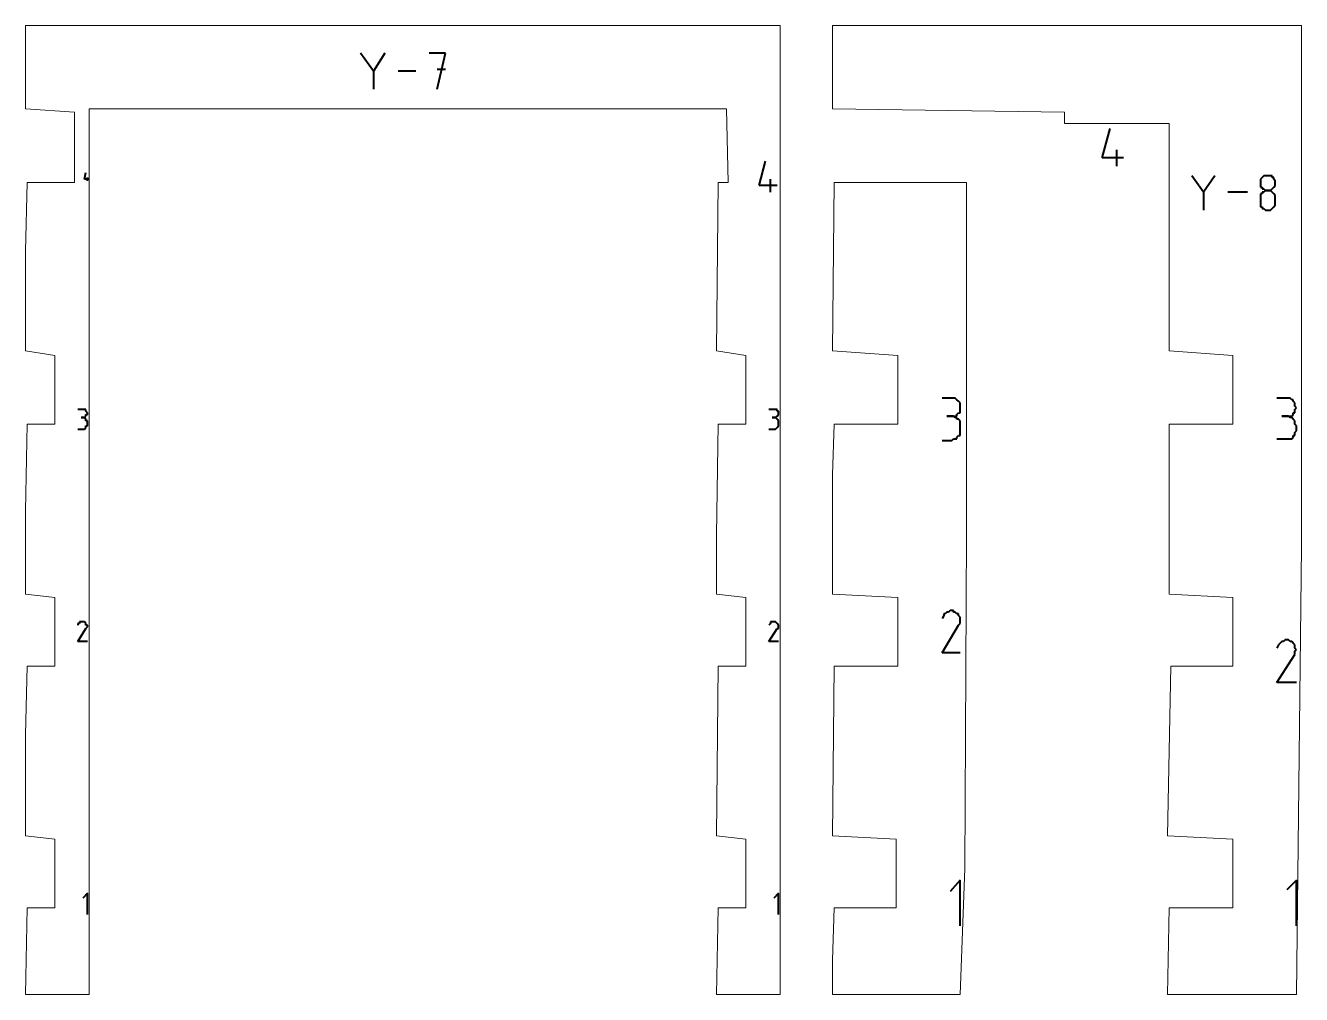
# Model space of a CAD drawing. Header units: centimetres. Extents: x -9.7 to 9.7, y -12.3 to 12.3.
# Drawn here: x -3.41 to 4.41, y 0.16 to 6.1 of the extents above; entities that cross this region are included whole.
import ezdxf

# ---------------------------------------------------------------- set-up
doc = ezdxf.new("R2010")
doc.units = ezdxf.units.CM
doc.header["$MEASUREMENT"] = 0
doc.layers.add('layer 1', color=7, linetype='Continuous')

msp = doc.modelspace()

# ---------------------------------------------------------------- linework, layer by layer
at = {"layer": 'layer 1', "color": 5, "lineweight": 13}
for points in [[(-0.85512, 6.09521), (-0.85512, 6.09521), (-3.40544, 6.09521), (-3.40544, 6.09521)], [(-3.40544, 6.09521), (-3.40544, 6.09521), (-3.40544, 5.58509), (-3.40544, 5.58509)], [(1.21497, 6.09521), (1.21497, 6.09521), (-0.85512, 6.09521), (-0.85512, 6.09521)], [(1.21497, 4.49501), (1.21497, 4.49501), (1.21497, 6.09521), (1.21497, 6.09521)], [(1.77509, 6.09521), (1.77509, 6.09521), (1.53511, 6.09521), (1.53511, 6.09521)], [(1.53511, 6.09521), (1.53511, 6.09521), (1.53511, 5.58509), (1.53511, 5.58509)], [(4.40531, 6.09521), (4.40531, 6.09521), (1.77509, 6.09521), (1.77509, 6.09521)], [(4.40531, 5.87507), (4.40531, 5.87507), (4.40531, 6.09521), (4.40531, 6.09521)], [(4.40531, 3.12499), (4.40531, 3.12499), (4.40531, 5.87507), (4.40531, 5.87507)], [(-3.40544, 5.58509), (-3.40544, 5.58509), (-3.10541, 5.56525), (-3.10541, 5.56525)], [(-3.10541, 5.56525), (-3.10541, 5.56525), (-3.10541, 5.13503), (-3.10541, 5.13503)], [(-3.01518, 5.49513), (-3.01518, 5.49513), (-3.01518, 5.58509), (-3.01518, 5.58509)], [(-3.01518, 5.58509), (-3.01518, 5.58509), (0.88503, 5.58509), (0.88503, 5.58509)], [(0.88503, 5.58509), (0.88503, 5.58509), (0.89509, 5.13503), (0.89509, 5.13503)], [(1.53511, 5.58509), (1.53511, 5.58509), (2.95513, 5.56525), (2.95513, 5.56525)], [(2.95513, 5.56525), (2.95513, 5.56525), (2.95513, 5.49513), (2.95513, 5.49513)], [(-3.01518, 3.34513), (-3.01518, 3.34513), (-3.01518, 5.49513), (-3.01518, 5.49513)], [(2.95513, 5.49513), (2.95513, 5.49513), (3.29512, 5.49513), (3.29512, 5.49513)], [(3.29512, 5.49513), (3.29512, 5.49513), (3.59516, 5.49513), (3.59516, 5.49513)], [(3.59516, 5.49513), (3.59516, 5.49513), (3.59516, 5.12524), (3.59516, 5.12524)], [(-3.39539, 5.13503), (-3.39539, 5.13503), (-3.40544, 4.71514), (-3.40544, 4.71514)], [(-3.10541, 5.13503), (-3.10541, 5.13503), (-3.39539, 5.13503), (-3.39539, 5.13503)], [(0.83502, 5.13503), (0.83502, 5.13503), (0.82497, 4.10501), (0.82497, 4.10501)], [(0.89509, 5.13503), (0.89509, 5.13503), (0.83502, 5.13503), (0.83502, 5.13503)], [(1.54517, 5.13503), (1.54517, 5.13503), (1.53511, 4.10501), (1.53511, 4.10501)], [(2.35506, 5.13503), (2.35506, 5.13503), (1.54517, 5.13503), (1.54517, 5.13503)], [(2.35506, 4.65508), (2.35506, 4.65508), (2.35506, 5.13503), (2.35506, 5.13503)], [(3.59516, 5.12524), (3.59516, 5.12524), (3.59516, 4.10501), (3.59516, 4.10501)], [(-3.40544, 4.71514), (-3.40544, 4.71514), (-3.40544, 4.10501), (-3.40544, 4.10501)], [(2.35506, 2.97498), (2.35506, 2.97498), (2.35506, 4.65508), (2.35506, 4.65508)], [(1.21497, 3.12499), (1.21497, 3.12499), (1.21497, 4.49501), (1.21497, 4.49501)], [(-3.40544, 4.10501), (-3.40544, 4.10501), (-3.22526, 4.07511), (-3.22526, 4.07511)], [(-3.22526, 4.07511), (-3.22526, 4.07511), (-3.22526, 3.65495), (-3.22526, 3.65495)], [(0.82497, 4.10501), (0.82497, 4.10501), (1.00489, 4.07511), (1.00489, 4.07511)], [(1.00489, 4.07511), (1.00489, 4.07511), (1.00489, 3.65495), (1.00489, 3.65495)], [(1.53511, 4.10501), (1.53511, 4.10501), (1.93516, 4.07511), (1.93516, 4.07511)], [(1.93516, 4.07511), (1.93516, 4.07511), (1.93516, 3.65495), (1.93516, 3.65495)], [(3.59516, 4.10501), (3.59516, 4.10501), (3.98515, 4.07511), (3.98515, 4.07511)], [(3.98515, 4.07511), (3.98515, 4.07511), (3.98515, 3.65495), (3.98515, 3.65495)], [(-3.39539, 3.65495), (-3.39539, 3.65495), (-3.40544, 3.12499), (-3.40544, 3.12499)], [(-3.22526, 3.65495), (-3.22526, 3.65495), (-3.39539, 3.65495), (-3.39539, 3.65495)], [(0.83502, 3.65495), (0.83502, 3.65495), (0.82497, 2.97498), (0.82497, 2.97498)], [(1.00489, 3.65495), (1.00489, 3.65495), (0.83502, 3.65495), (0.83502, 3.65495)], [(1.54517, 3.65495), (1.54517, 3.65495), (1.53511, 3.34513), (1.53511, 3.34513)], [(1.93516, 3.65495), (1.93516, 3.65495), (1.54517, 3.65495), (1.54517, 3.65495)], [(3.98515, 3.65495), (3.98515, 3.65495), (3.59516, 3.65495), (3.59516, 3.65495)], [(3.59516, 3.65495), (3.59516, 3.65495), (3.59516, 2.97498), (3.59516, 2.97498)], [(-3.01518, 2.97498), (-3.01518, 2.97498), (-3.01518, 3.34513), (-3.01518, 3.34513)], [(1.53511, 3.34513), (1.53511, 3.34513), (1.53511, 3.12499), (1.53511, 3.12499)], [(-3.40544, 3.12499), (-3.40544, 3.12499), (-3.40544, 2.61514), (-3.40544, 2.61514)], [(1.21497, 1.53511), (1.21497, 1.53511), (1.21497, 3.12499), (1.21497, 3.12499)], [(1.53511, 3.12499), (1.53511, 3.12499), (1.53511, 2.61514), (1.53511, 2.61514)], [(4.40531, 2.90512), (4.40531, 2.90512), (4.40531, 3.12499), (4.40531, 3.12499)], [(-3.01518, 2.17488), (-3.01518, 2.17488), (-3.01518, 2.97498), (-3.01518, 2.97498)], [(0.82497, 2.97498), (0.82497, 2.97498), (0.82497, 2.61514), (0.82497, 2.61514)], [(2.345, 0.93504), (2.345, 0.93504), (2.35506, 2.97498), (2.35506, 2.97498)], [(3.59516, 2.97498), (3.59516, 2.97498), (3.59516, 2.61514), (3.59516, 2.61514)], [(4.37515, 0.16483), (4.37515, 0.16483), (4.40531, 2.90512), (4.40531, 2.90512)], [(-3.40544, 2.61514), (-3.40544, 2.61514), (-3.22526, 2.59503), (-3.22526, 2.59503)], [(-3.22526, 2.59503), (-3.22526, 2.59503), (-3.22526, 2.17488), (-3.22526, 2.17488)], [(0.82497, 2.61514), (0.82497, 2.61514), (1.00489, 2.59503), (1.00489, 2.59503)], [(1.00489, 2.59503), (1.00489, 2.59503), (1.00489, 2.17488), (1.00489, 2.17488)], [(1.53511, 2.61514), (1.53511, 2.61514), (1.93516, 2.59503), (1.93516, 2.59503)], [(1.93516, 2.59503), (1.93516, 2.59503), (1.93516, 2.17488), (1.93516, 2.17488)], [(3.59516, 2.61514), (3.59516, 2.61514), (3.98515, 2.59503), (3.98515, 2.59503)], [(3.98515, 2.59503), (3.98515, 2.59503), (3.98515, 2.17488), (3.98515, 2.17488)], [(-3.39539, 2.17488), (-3.39539, 2.17488), (-3.40544, 1.75498), (-3.40544, 1.75498)], [(-3.22526, 2.17488), (-3.22526, 2.17488), (-3.39539, 2.17488), (-3.39539, 2.17488)], [(-3.01518, 0.16483), (-3.01518, 0.16483), (-3.01518, 2.17488), (-3.01518, 2.17488)], [(0.83502, 2.17488), (0.83502, 2.17488), (0.82497, 1.13506), (0.82497, 1.13506)], [(1.00489, 2.17488), (1.00489, 2.17488), (0.83502, 2.17488), (0.83502, 2.17488)], [(1.54517, 2.17488), (1.54517, 2.17488), (1.53511, 1.13506), (1.53511, 1.13506)], [(1.93516, 2.17488), (1.93516, 2.17488), (1.54517, 2.17488), (1.54517, 2.17488)], [(3.60521, 2.17488), (3.60521, 2.17488), (3.5851, 1.13506), (3.5851, 1.13506)], [(3.98515, 2.17488), (3.98515, 2.17488), (3.60521, 2.17488), (3.60521, 2.17488)], [(-3.40544, 1.75498), (-3.40544, 1.75498), (-3.40544, 1.13506), (-3.40544, 1.13506)], [(1.21497, 0.16483), (1.21497, 0.16483), (1.21497, 1.53511), (1.21497, 1.53511)], [(-3.40544, 1.13506), (-3.40544, 1.13506), (-3.22526, 1.11495), (-3.22526, 1.11495)], [(-3.22526, 1.11495), (-3.22526, 1.11495), (-3.22526, 0.69506), (-3.22526, 0.69506)], [(0.82497, 1.13506), (0.82497, 1.13506), (1.00489, 1.11495), (1.00489, 1.11495)], [(1.00489, 1.11495), (1.00489, 1.11495), (1.00489, 0.69506), (1.00489, 0.69506)], [(1.53511, 1.13506), (1.53511, 1.13506), (1.92511, 1.11495), (1.92511, 1.11495)], [(1.92511, 1.11495), (1.92511, 1.11495), (1.92511, 0.69506), (1.92511, 0.69506)], [(3.5851, 1.13506), (3.5851, 1.13506), (3.98515, 1.11495), (3.98515, 1.11495)], [(3.98515, 1.11495), (3.98515, 1.11495), (3.98515, 0.69506), (3.98515, 0.69506)], [(2.3151, 0.16483), (2.3151, 0.16483), (2.345, 0.93504), (2.345, 0.93504)], [(-3.39539, 0.69506), (-3.39539, 0.69506), (-3.40544, 0.16483), (-3.40544, 0.16483)], [(-3.22526, 0.69506), (-3.22526, 0.69506), (-3.39539, 0.69506), (-3.39539, 0.69506)], [(0.83502, 0.69506), (0.83502, 0.69506), (0.82497, 0.16483), (0.82497, 0.16483)], [(1.00489, 0.69506), (1.00489, 0.69506), (0.83502, 0.69506), (0.83502, 0.69506)], [(1.54517, 0.69506), (1.54517, 0.69506), (1.53511, 0.37491), (1.53511, 0.37491)], [(1.92511, 0.69506), (1.92511, 0.69506), (1.54517, 0.69506), (1.54517, 0.69506)], [(3.59516, 0.69506), (3.59516, 0.69506), (3.5851, 0.16483), (3.5851, 0.16483)], [(3.98515, 0.69506), (3.98515, 0.69506), (3.59516, 0.69506), (3.59516, 0.69506)], [(1.53511, 0.37491), (1.53511, 0.37491), (1.53511, 0.16483), (1.53511, 0.16483)], [(-3.40544, 0.16483), (-3.40544, 0.16483), (-3.30543, 0.16483), (-3.30543, 0.16483)], [(-3.30543, 0.16483), (-3.30543, 0.16483), (-3.22526, 0.16483), (-3.22526, 0.16483)], [(-3.22526, 0.16483), (-3.22526, 0.16483), (-3.12525, 0.16483), (-3.12525, 0.16483)], [(-3.12525, 0.16483), (-3.12525, 0.16483), (-3.01518, 0.16483), (-3.01518, 0.16483)], [(0.82497, 0.16483), (0.82497, 0.16483), (0.90487, 0.16483), (0.90487, 0.16483)], [(0.90487, 0.16483), (0.90487, 0.16483), (1.08506, 0.16483), (1.08506, 0.16483)], [(1.08506, 0.16483), (1.08506, 0.16483), (1.21497, 0.16483), (1.21497, 0.16483)], [(1.53511, 0.16483), (1.53511, 0.16483), (1.74519, 0.16483), (1.74519, 0.16483)], [(1.74519, 0.16483), (1.74519, 0.16483), (1.8251, 0.16483), (1.8251, 0.16483)], [(1.8251, 0.16483), (1.8251, 0.16483), (1.93516, 0.16483), (1.93516, 0.16483)], [(1.93516, 0.16483), (1.93516, 0.16483), (2.07513, 0.16483), (2.07513, 0.16483)], [(2.07513, 0.16483), (2.07513, 0.16483), (2.3151, 0.16483), (2.3151, 0.16483)], [(3.5851, 0.16483), (3.5851, 0.16483), (3.70522, 0.16483), (3.70522, 0.16483)], [(3.70522, 0.16483), (3.70522, 0.16483), (3.76529, 0.16483), (3.76529, 0.16483)], [(3.76529, 0.16483), (3.76529, 0.16483), (3.9452, 0.16483), (3.9452, 0.16483)], [(3.9452, 0.16483), (3.9452, 0.16483), (4.05527, 0.16483), (4.05527, 0.16483)], [(4.05527, 0.16483), (4.05527, 0.16483), (4.16534, 0.16483), (4.16534, 0.16483)], [(4.16534, 0.16483), (4.16534, 0.16483), (4.37515, 0.16483), (4.37515, 0.16483)]]:
    msp.add_open_spline(points, degree=3, dxfattribs=at)
at = {"layer": 'layer 1', "color": 1, "lineweight": 40}
for points in [[(-1.27528, 5.81501), (-1.27528, 5.81501), (-1.35519, 5.92508), (-1.35519, 5.92508)], [(-1.20517, 5.92508), (-1.20517, 5.92508), (-1.27528, 5.81501), (-1.27528, 5.81501)], [(-0.83502, 5.92508), (-0.83502, 5.92508), (-0.93503, 5.92508), (-0.93503, 5.92508)], [(-0.88502, 5.70521), (-0.88502, 5.70521), (-0.83502, 5.92508), (-0.83502, 5.92508)], [(-1.27528, 5.82507), (-1.27528, 5.82507), (-1.27528, 5.70521), (-1.27528, 5.70521)], [(-1.0152, 5.81501), (-1.0152, 5.81501), (-1.12526, 5.81501), (-1.12526, 5.81501)], [(-0.83502, 5.82507), (-0.83502, 5.82507), (-0.88502, 5.82507), (-0.88502, 5.82507)], [(3.18505, 5.28505), (3.18505, 5.28505), (3.23506, 5.46523), (3.23506, 5.46523)], [(3.27528, 5.23505), (3.27528, 5.23505), (3.27528, 5.33506), (3.27528, 5.33506)], [(1.08506, 5.11519), (1.08506, 5.11519), (1.12501, 5.26521), (1.12501, 5.26521)], [(3.31523, 5.28505), (3.31523, 5.28505), (3.18505, 5.28505), (3.18505, 5.28505)], [(-3.04534, 5.15514), (-3.04534, 5.15514), (-3.03529, 5.19509), (-3.03529, 5.19509)], [(-3.01518, 5.15514), (-3.01518, 5.15514), (-3.04534, 5.15514), (-3.04534, 5.15514)], [(-3.02524, 5.14509), (-3.02524, 5.14509), (-3.02524, 5.1652), (-3.02524, 5.1652)], [(1.15491, 5.07524), (1.15491, 5.07524), (1.15491, 5.15514), (1.15491, 5.15514)], [(3.80524, 5.07524), (3.80524, 5.07524), (3.73512, 5.17499), (3.73512, 5.17499)], [(3.87509, 5.17499), (3.87509, 5.17499), (3.80524, 5.07524), (3.80524, 5.07524)], [(4.16534, 5.1652), (4.16534, 5.1652), (4.15528, 5.15514), (4.15528, 5.15514)], [(4.15528, 5.15514), (4.15528, 5.15514), (4.15528, 5.14509), (4.15528, 5.14509)], [(4.17512, 5.17499), (4.17512, 5.17499), (4.16534, 5.1652), (4.16534, 5.1652)], [(4.16534, 5.1652), (4.16534, 5.1652), (4.16534, 5.1652), (4.16534, 5.1652)], [(4.18518, 5.17499), (4.18518, 5.17499), (4.17512, 5.17499), (4.17512, 5.17499)], [(4.19523, 5.17499), (4.19523, 5.17499), (4.18518, 5.17499), (4.18518, 5.17499)], [(4.20529, 5.17499), (4.20529, 5.17499), (4.19523, 5.17499), (4.19523, 5.17499)], [(4.19523, 5.17499), (4.19523, 5.17499), (4.19523, 5.17499), (4.19523, 5.17499)], [(4.19523, 5.17499), (4.19523, 5.17499), (4.19523, 5.17499), (4.19523, 5.17499)], [(4.21534, 5.17499), (4.21534, 5.17499), (4.20529, 5.17499), (4.20529, 5.17499)], [(4.22513, 5.17499), (4.22513, 5.17499), (4.21534, 5.17499), (4.21534, 5.17499)], [(4.22513, 5.1652), (4.22513, 5.1652), (4.22513, 5.17499), (4.22513, 5.17499)], [(4.23519, 5.1652), (4.23519, 5.1652), (4.22513, 5.1652), (4.22513, 5.1652)], [(4.23519, 5.15514), (4.23519, 5.15514), (4.23519, 5.1652), (4.23519, 5.1652)], [(4.24524, 5.14509), (4.24524, 5.14509), (4.23519, 5.15514), (4.23519, 5.15514)], [(1.19512, 5.11519), (1.19512, 5.11519), (1.08506, 5.11519), (1.08506, 5.11519)], [(3.80524, 5.08503), (3.80524, 5.08503), (3.80524, 4.96517), (3.80524, 4.96517)], [(4.15528, 5.14509), (4.15528, 5.14509), (4.15528, 5.13503), (4.15528, 5.13503)], [(4.15528, 5.13503), (4.15528, 5.13503), (4.15528, 5.13503), (4.15528, 5.13503)], [(4.15528, 5.13503), (4.15528, 5.13503), (4.15528, 5.13503), (4.15528, 5.13503)], [(4.15528, 5.13503), (4.15528, 5.13503), (4.15528, 5.12524), (4.15528, 5.12524)], [(4.15528, 5.12524), (4.15528, 5.12524), (4.15528, 5.11519), (4.15528, 5.11519)], [(4.15528, 5.11519), (4.15528, 5.11519), (4.15528, 5.10514), (4.15528, 5.10514)], [(4.15528, 5.10514), (4.15528, 5.10514), (4.16534, 5.10514), (4.16534, 5.10514)], [(4.16534, 5.10514), (4.16534, 5.10514), (4.16534, 5.09508), (4.16534, 5.09508)], [(4.16534, 5.09508), (4.16534, 5.09508), (4.17512, 5.09508), (4.17512, 5.09508)], [(4.17512, 5.09508), (4.17512, 5.09508), (4.18518, 5.08503), (4.18518, 5.08503)], [(4.18518, 5.08503), (4.18518, 5.08503), (4.17512, 5.07524), (4.17512, 5.07524)], [(4.19523, 5.08503), (4.19523, 5.08503), (4.18518, 5.08503), (4.18518, 5.08503)], [(4.18518, 5.08503), (4.18518, 5.08503), (4.19523, 5.08503), (4.19523, 5.08503)], [(4.20529, 5.08503), (4.20529, 5.08503), (4.19523, 5.08503), (4.19523, 5.08503)], [(4.19523, 5.08503), (4.19523, 5.08503), (4.19523, 5.08503), (4.19523, 5.08503)], [(4.19523, 5.08503), (4.19523, 5.08503), (4.19523, 5.08503), (4.19523, 5.08503)], [(4.19523, 5.08503), (4.19523, 5.08503), (4.19523, 5.08503), (4.19523, 5.08503)], [(4.19523, 5.08503), (4.19523, 5.08503), (4.19523, 5.08503), (4.19523, 5.08503)], [(4.19523, 5.08503), (4.19523, 5.08503), (4.20529, 5.08503), (4.20529, 5.08503)], [(4.21534, 5.08503), (4.21534, 5.08503), (4.20529, 5.08503), (4.20529, 5.08503)], [(4.20529, 5.08503), (4.20529, 5.08503), (4.21534, 5.08503), (4.21534, 5.08503)], [(4.21534, 5.08503), (4.21534, 5.08503), (4.22513, 5.09508), (4.22513, 5.09508)], [(4.22513, 5.07524), (4.22513, 5.07524), (4.21534, 5.08503), (4.21534, 5.08503)], [(4.22513, 5.09508), (4.22513, 5.09508), (4.23519, 5.10514), (4.23519, 5.10514)], [(4.22513, 5.09508), (4.22513, 5.09508), (4.22513, 5.09508), (4.22513, 5.09508)], [(4.23519, 5.10514), (4.23519, 5.10514), (4.24524, 5.11519), (4.24524, 5.11519)], [(4.23519, 5.10514), (4.23519, 5.10514), (4.23519, 5.10514), (4.23519, 5.10514)], [(4.24524, 5.13503), (4.24524, 5.13503), (4.24524, 5.14509), (4.24524, 5.14509)], [(4.24524, 5.13503), (4.24524, 5.13503), (4.24524, 5.13503), (4.24524, 5.13503)], [(4.24524, 5.13503), (4.24524, 5.13503), (4.24524, 5.13503), (4.24524, 5.13503)], [(4.24524, 5.12524), (4.24524, 5.12524), (4.24524, 5.13503), (4.24524, 5.13503)], [(4.24524, 5.11519), (4.24524, 5.11519), (4.24524, 5.12524), (4.24524, 5.12524)], [(4.07511, 5.07524), (4.07511, 5.07524), (3.95526, 5.07524), (3.95526, 5.07524)], [(4.16534, 5.06518), (4.16534, 5.06518), (4.15528, 5.06518), (4.15528, 5.06518)], [(4.15528, 5.06518), (4.15528, 5.06518), (4.15528, 5.05513), (4.15528, 5.05513)], [(4.15528, 5.05513), (4.15528, 5.05513), (4.15528, 5.04508), (4.15528, 5.04508)], [(4.15528, 5.04508), (4.15528, 5.04508), (4.15528, 5.03502), (4.15528, 5.03502)], [(4.15528, 5.03502), (4.15528, 5.03502), (4.15528, 5.01518), (4.15528, 5.01518)], [(4.15528, 5.01518), (4.15528, 5.01518), (4.15528, 5.01518), (4.15528, 5.01518)], [(4.15528, 5.01518), (4.15528, 5.01518), (4.15528, 5.00512), (4.15528, 5.00512)], [(4.15528, 5.00512), (4.15528, 5.00512), (4.15528, 4.99507), (4.15528, 4.99507)], [(4.17512, 5.07524), (4.17512, 5.07524), (4.16534, 5.07524), (4.16534, 5.07524)], [(4.16534, 5.07524), (4.16534, 5.07524), (4.16534, 5.06518), (4.16534, 5.06518)], [(4.23519, 5.06518), (4.23519, 5.06518), (4.22513, 5.07524), (4.22513, 5.07524)], [(4.22513, 5.07524), (4.22513, 5.07524), (4.22513, 5.07524), (4.22513, 5.07524)], [(4.24524, 5.05513), (4.24524, 5.05513), (4.23519, 5.06518), (4.23519, 5.06518)], [(4.23519, 5.06518), (4.23519, 5.06518), (4.23519, 5.06518), (4.23519, 5.06518)], [(4.24524, 5.04508), (4.24524, 5.04508), (4.24524, 5.05513), (4.24524, 5.05513)], [(4.24524, 5.03502), (4.24524, 5.03502), (4.24524, 5.04508), (4.24524, 5.04508)], [(4.24524, 5.01518), (4.24524, 5.01518), (4.24524, 5.03502), (4.24524, 5.03502)], [(4.24524, 5.03502), (4.24524, 5.03502), (4.24524, 5.03502), (4.24524, 5.03502)], [(4.24524, 5.00512), (4.24524, 5.00512), (4.24524, 5.01518), (4.24524, 5.01518)], [(4.24524, 4.99507), (4.24524, 4.99507), (4.24524, 5.00512), (4.24524, 5.00512)], [(4.15528, 4.99507), (4.15528, 4.99507), (4.15528, 4.98501), (4.15528, 4.98501)], [(4.15528, 4.98501), (4.15528, 4.98501), (4.16534, 4.98501), (4.16534, 4.98501)], [(4.16534, 4.98501), (4.16534, 4.98501), (4.16534, 4.97523), (4.16534, 4.97523)], [(4.16534, 4.97523), (4.16534, 4.97523), (4.17512, 4.97523), (4.17512, 4.97523)], [(4.17512, 4.97523), (4.17512, 4.97523), (4.18518, 4.96517), (4.18518, 4.96517)], [(4.18518, 4.96517), (4.18518, 4.96517), (4.19523, 4.96517), (4.19523, 4.96517)], [(4.19523, 4.96517), (4.19523, 4.96517), (4.19523, 4.96517), (4.19523, 4.96517)], [(4.19523, 4.96517), (4.19523, 4.96517), (4.19523, 4.96517), (4.19523, 4.96517)], [(4.19523, 4.96517), (4.19523, 4.96517), (4.20529, 4.96517), (4.20529, 4.96517)], [(4.20529, 4.96517), (4.20529, 4.96517), (4.21534, 4.96517), (4.21534, 4.96517)], [(4.21534, 4.96517), (4.21534, 4.96517), (4.22513, 4.97523), (4.22513, 4.97523)], [(4.22513, 4.97523), (4.22513, 4.97523), (4.23519, 4.98501), (4.23519, 4.98501)], [(4.22513, 4.97523), (4.22513, 4.97523), (4.22513, 4.97523), (4.22513, 4.97523)], [(4.23519, 4.98501), (4.23519, 4.98501), (4.24524, 4.99507), (4.24524, 4.99507)], [(4.23519, 4.98501), (4.23519, 4.98501), (4.23519, 4.98501), (4.23519, 4.98501)], [(2.2651, 3.81503), (2.2651, 3.81503), (2.20504, 3.81503), (2.20504, 3.81503)], [(2.27515, 3.81503), (2.27515, 3.81503), (2.2651, 3.81503), (2.2651, 3.81503)], [(2.28521, 3.81503), (2.28521, 3.81503), (2.27515, 3.81503), (2.27515, 3.81503)], [(2.295, 3.80497), (2.295, 3.80497), (2.28521, 3.81503), (2.28521, 3.81503)], [(2.30505, 3.79518), (2.30505, 3.79518), (2.295, 3.80497), (2.295, 3.80497)], [(2.295, 3.80497), (2.295, 3.80497), (2.295, 3.80497), (2.295, 3.80497)], [(2.3151, 3.78513), (2.3151, 3.78513), (2.30505, 3.79518), (2.30505, 3.79518)], [(2.3151, 3.77508), (2.3151, 3.77508), (2.3151, 3.78513), (2.3151, 3.78513)], [(2.3151, 3.76502), (2.3151, 3.76502), (2.3151, 3.77508), (2.3151, 3.77508)], [(2.3151, 3.75497), (2.3151, 3.75497), (2.3151, 3.76502), (2.3151, 3.76502)], [(2.3151, 3.74518), (2.3151, 3.74518), (2.3151, 3.75497), (2.3151, 3.75497)], [(2.3151, 3.75497), (2.3151, 3.75497), (2.3151, 3.75497), (2.3151, 3.75497)], [(4.31535, 3.81503), (4.31535, 3.81503), (4.25529, 3.81503), (4.25529, 3.81503)], [(4.32514, 3.81503), (4.32514, 3.81503), (4.31535, 3.81503), (4.31535, 3.81503)], [(4.3352, 3.81503), (4.3352, 3.81503), (4.32514, 3.81503), (4.32514, 3.81503)], [(4.34525, 3.80497), (4.34525, 3.80497), (4.3352, 3.81503), (4.3352, 3.81503)], [(4.35531, 3.80497), (4.35531, 3.80497), (4.34525, 3.80497), (4.34525, 3.80497)], [(4.35531, 3.79518), (4.35531, 3.79518), (4.35531, 3.80497), (4.35531, 3.80497)], [(4.36536, 3.78513), (4.36536, 3.78513), (4.35531, 3.79518), (4.35531, 3.79518)], [(4.36536, 3.77508), (4.36536, 3.77508), (4.36536, 3.78513), (4.36536, 3.78513)], [(4.36536, 3.76502), (4.36536, 3.76502), (4.36536, 3.77508), (4.36536, 3.77508)], [(4.37515, 3.75497), (4.37515, 3.75497), (4.36536, 3.76502), (4.36536, 3.76502)], [(4.36536, 3.74518), (4.36536, 3.74518), (4.37515, 3.75497), (4.37515, 3.75497)], [(4.37515, 3.75497), (4.37515, 3.75497), (4.37515, 3.75497), (4.37515, 3.75497)], [(-3.0554, 3.74518), (-3.0554, 3.74518), (-3.0853, 3.74518), (-3.0853, 3.74518)], [(-3.0554, 3.69517), (-3.0554, 3.69517), (-3.06519, 3.69517), (-3.06519, 3.69517)], [(-3.06519, 3.69517), (-3.06519, 3.69517), (-3.0554, 3.69517), (-3.0554, 3.69517)], [(-3.04534, 3.74518), (-3.04534, 3.74518), (-3.0554, 3.74518), (-3.0554, 3.74518)], [(-3.0554, 3.74518), (-3.0554, 3.74518), (-3.0554, 3.74518), (-3.0554, 3.74518)], [(-3.04534, 3.69517), (-3.04534, 3.69517), (-3.0554, 3.69517), (-3.0554, 3.69517)], [(-3.0554, 3.69517), (-3.0554, 3.69517), (-3.0554, 3.69517), (-3.0554, 3.69517)], [(-3.0554, 3.69517), (-3.0554, 3.69517), (-3.0554, 3.69517), (-3.0554, 3.69517)], [(-3.0554, 3.69517), (-3.0554, 3.69517), (-3.0554, 3.69517), (-3.0554, 3.69517)], [(-3.0554, 3.69517), (-3.0554, 3.69517), (-3.04534, 3.69517), (-3.04534, 3.69517)], [(-3.03529, 3.74518), (-3.03529, 3.74518), (-3.04534, 3.74518), (-3.04534, 3.74518)], [(-3.04534, 3.74518), (-3.04534, 3.74518), (-3.04534, 3.74518), (-3.04534, 3.74518)], [(-3.04534, 3.69517), (-3.04534, 3.69517), (-3.03529, 3.70496), (-3.03529, 3.70496)], [(-3.03529, 3.68512), (-3.03529, 3.68512), (-3.04534, 3.69517), (-3.04534, 3.69517)], [(-3.04534, 3.69517), (-3.04534, 3.69517), (-3.04534, 3.69517), (-3.04534, 3.69517)], [(-3.04534, 3.69517), (-3.04534, 3.69517), (-3.04534, 3.69517), (-3.04534, 3.69517)], [(-3.03529, 3.73512), (-3.03529, 3.73512), (-3.03529, 3.74518), (-3.03529, 3.74518)], [(-3.02524, 3.72507), (-3.02524, 3.72507), (-3.03529, 3.73512), (-3.03529, 3.73512)], [(-3.03529, 3.73512), (-3.03529, 3.73512), (-3.03529, 3.73512), (-3.03529, 3.73512)], [(-3.03529, 3.73512), (-3.03529, 3.73512), (-3.03529, 3.73512), (-3.03529, 3.73512)], [(-3.03529, 3.70496), (-3.03529, 3.70496), (-3.03529, 3.71501), (-3.03529, 3.71501)], [(-3.03529, 3.71501), (-3.03529, 3.71501), (-3.02524, 3.71501), (-3.02524, 3.71501)], [(-3.03529, 3.70496), (-3.03529, 3.70496), (-3.03529, 3.70496), (-3.03529, 3.70496)], [(-3.03529, 3.70496), (-3.03529, 3.70496), (-3.03529, 3.70496), (-3.03529, 3.70496)], [(-3.03529, 3.67506), (-3.03529, 3.67506), (-3.03529, 3.68512), (-3.03529, 3.68512)], [(-3.03529, 3.68512), (-3.03529, 3.68512), (-3.03529, 3.68512), (-3.03529, 3.68512)], [(-3.03529, 3.68512), (-3.03529, 3.68512), (-3.03529, 3.68512), (-3.03529, 3.68512)], [(-3.02524, 3.67506), (-3.02524, 3.67506), (-3.03529, 3.67506), (-3.03529, 3.67506)], [(-3.02524, 3.71501), (-3.02524, 3.71501), (-3.02524, 3.72507), (-3.02524, 3.72507)], [(-3.02524, 3.72507), (-3.02524, 3.72507), (-3.02524, 3.72507), (-3.02524, 3.72507)], [(-3.02524, 3.72507), (-3.02524, 3.72507), (-3.02524, 3.72507), (-3.02524, 3.72507)], [(-3.02524, 3.66501), (-3.02524, 3.66501), (-3.02524, 3.67506), (-3.02524, 3.67506)], [(1.17501, 3.74518), (1.17501, 3.74518), (1.14512, 3.74518), (1.14512, 3.74518)], [(1.17501, 3.69517), (1.17501, 3.69517), (1.16496, 3.69517), (1.16496, 3.69517)], [(1.16496, 3.69517), (1.16496, 3.69517), (1.17501, 3.69517), (1.17501, 3.69517)], [(1.18507, 3.74518), (1.18507, 3.74518), (1.17501, 3.74518), (1.17501, 3.74518)], [(1.17501, 3.74518), (1.17501, 3.74518), (1.17501, 3.74518), (1.17501, 3.74518)], [(1.18507, 3.69517), (1.18507, 3.69517), (1.17501, 3.69517), (1.17501, 3.69517)], [(1.17501, 3.69517), (1.17501, 3.69517), (1.17501, 3.69517), (1.17501, 3.69517)], [(1.17501, 3.69517), (1.17501, 3.69517), (1.17501, 3.69517), (1.17501, 3.69517)], [(1.17501, 3.69517), (1.17501, 3.69517), (1.17501, 3.69517), (1.17501, 3.69517)], [(1.17501, 3.69517), (1.17501, 3.69517), (1.18507, 3.69517), (1.18507, 3.69517)], [(1.19512, 3.74518), (1.19512, 3.74518), (1.18507, 3.74518), (1.18507, 3.74518)], [(1.18507, 3.74518), (1.18507, 3.74518), (1.18507, 3.74518), (1.18507, 3.74518)], [(1.18507, 3.69517), (1.18507, 3.69517), (1.19512, 3.70496), (1.19512, 3.70496)], [(1.19512, 3.68512), (1.19512, 3.68512), (1.18507, 3.69517), (1.18507, 3.69517)], [(1.18507, 3.69517), (1.18507, 3.69517), (1.18507, 3.69517), (1.18507, 3.69517)], [(1.18507, 3.69517), (1.18507, 3.69517), (1.18507, 3.69517), (1.18507, 3.69517)], [(1.19512, 3.73512), (1.19512, 3.73512), (1.19512, 3.74518), (1.19512, 3.74518)], [(1.20491, 3.73512), (1.20491, 3.73512), (1.19512, 3.73512), (1.19512, 3.73512)], [(1.19512, 3.73512), (1.19512, 3.73512), (1.19512, 3.73512), (1.19512, 3.73512)], [(1.19512, 3.70496), (1.19512, 3.70496), (1.20491, 3.71501), (1.20491, 3.71501)], [(1.19512, 3.70496), (1.19512, 3.70496), (1.19512, 3.70496), (1.19512, 3.70496)], [(1.19512, 3.70496), (1.19512, 3.70496), (1.19512, 3.70496), (1.19512, 3.70496)], [(1.20491, 3.67506), (1.20491, 3.67506), (1.19512, 3.68512), (1.19512, 3.68512)], [(1.19512, 3.68512), (1.19512, 3.68512), (1.19512, 3.68512), (1.19512, 3.68512)], [(1.19512, 3.68512), (1.19512, 3.68512), (1.19512, 3.68512), (1.19512, 3.68512)], [(1.20491, 3.72507), (1.20491, 3.72507), (1.20491, 3.73512), (1.20491, 3.73512)], [(1.20491, 3.71501), (1.20491, 3.71501), (1.20491, 3.72507), (1.20491, 3.72507)], [(1.20491, 3.72507), (1.20491, 3.72507), (1.20491, 3.72507), (1.20491, 3.72507)], [(1.20491, 3.72507), (1.20491, 3.72507), (1.20491, 3.72507), (1.20491, 3.72507)], [(1.20491, 3.71501), (1.20491, 3.71501), (1.20491, 3.71501), (1.20491, 3.71501)], [(1.20491, 3.66501), (1.20491, 3.66501), (1.20491, 3.67506), (1.20491, 3.67506)], [(1.20491, 3.67506), (1.20491, 3.67506), (1.20491, 3.67506), (1.20491, 3.67506)], [(2.2651, 3.70496), (2.2651, 3.70496), (2.2352, 3.70496), (2.2352, 3.70496)], [(2.2352, 3.70496), (2.2352, 3.70496), (2.2651, 3.70496), (2.2651, 3.70496)], [(2.27515, 3.70496), (2.27515, 3.70496), (2.2651, 3.70496), (2.2651, 3.70496)], [(2.2651, 3.70496), (2.2651, 3.70496), (2.2651, 3.70496), (2.2651, 3.70496)], [(2.2651, 3.70496), (2.2651, 3.70496), (2.27515, 3.70496), (2.27515, 3.70496)], [(2.28521, 3.69517), (2.28521, 3.69517), (2.27515, 3.70496), (2.27515, 3.70496)], [(2.27515, 3.70496), (2.27515, 3.70496), (2.28521, 3.70496), (2.28521, 3.70496)], [(2.28521, 3.70496), (2.28521, 3.70496), (2.295, 3.70496), (2.295, 3.70496)], [(2.295, 3.69517), (2.295, 3.69517), (2.28521, 3.69517), (2.28521, 3.69517)], [(2.295, 3.71501), (2.295, 3.71501), (2.30505, 3.72507), (2.30505, 3.72507)], [(2.295, 3.70496), (2.295, 3.70496), (2.295, 3.71501), (2.295, 3.71501)], [(2.295, 3.68512), (2.295, 3.68512), (2.295, 3.69517), (2.295, 3.69517)], [(2.30505, 3.68512), (2.30505, 3.68512), (2.295, 3.68512), (2.295, 3.68512)], [(2.30505, 3.72507), (2.30505, 3.72507), (2.3151, 3.72507), (2.3151, 3.72507)], [(2.3151, 3.67506), (2.3151, 3.67506), (2.30505, 3.68512), (2.30505, 3.68512)], [(2.3151, 3.73512), (2.3151, 3.73512), (2.3151, 3.74518), (2.3151, 3.74518)], [(2.3151, 3.72507), (2.3151, 3.72507), (2.3151, 3.73512), (2.3151, 3.73512)], [(2.3151, 3.66501), (2.3151, 3.66501), (2.3151, 3.67506), (2.3151, 3.67506)], [(4.31535, 3.70496), (4.31535, 3.70496), (4.28519, 3.70496), (4.28519, 3.70496)], [(4.28519, 3.70496), (4.28519, 3.70496), (4.31535, 3.70496), (4.31535, 3.70496)], [(4.32514, 3.70496), (4.32514, 3.70496), (4.31535, 3.70496), (4.31535, 3.70496)], [(4.31535, 3.70496), (4.31535, 3.70496), (4.31535, 3.70496), (4.31535, 3.70496)], [(4.31535, 3.70496), (4.31535, 3.70496), (4.32514, 3.70496), (4.32514, 3.70496)], [(4.3352, 3.69517), (4.3352, 3.69517), (4.32514, 3.70496), (4.32514, 3.70496)], [(4.32514, 3.70496), (4.32514, 3.70496), (4.3352, 3.70496), (4.3352, 3.70496)], [(4.3352, 3.70496), (4.3352, 3.70496), (4.34525, 3.70496), (4.34525, 3.70496)], [(4.34525, 3.69517), (4.34525, 3.69517), (4.3352, 3.69517), (4.3352, 3.69517)], [(4.34525, 3.70496), (4.34525, 3.70496), (4.35531, 3.71501), (4.35531, 3.71501)], [(4.35531, 3.68512), (4.35531, 3.68512), (4.34525, 3.69517), (4.34525, 3.69517)], [(4.35531, 3.71501), (4.35531, 3.71501), (4.35531, 3.72507), (4.35531, 3.72507)], [(4.35531, 3.72507), (4.35531, 3.72507), (4.36536, 3.72507), (4.36536, 3.72507)], [(4.36536, 3.67506), (4.36536, 3.67506), (4.35531, 3.68512), (4.35531, 3.68512)], [(4.35531, 3.68512), (4.35531, 3.68512), (4.35531, 3.68512), (4.35531, 3.68512)], [(4.36536, 3.73512), (4.36536, 3.73512), (4.36536, 3.74518), (4.36536, 3.74518)], [(4.36536, 3.72507), (4.36536, 3.72507), (4.36536, 3.73512), (4.36536, 3.73512)], [(4.36536, 3.66501), (4.36536, 3.66501), (4.36536, 3.67506), (4.36536, 3.67506)], [(-3.0853, 3.62506), (-3.0853, 3.62506), (-3.0554, 3.62506), (-3.0554, 3.62506)], [(-3.0554, 3.62506), (-3.0554, 3.62506), (-3.0554, 3.62506), (-3.0554, 3.62506)], [(-3.0554, 3.62506), (-3.0554, 3.62506), (-3.0554, 3.62506), (-3.0554, 3.62506)], [(-3.0554, 3.62506), (-3.0554, 3.62506), (-3.04534, 3.62506), (-3.04534, 3.62506)], [(-3.04534, 3.62506), (-3.04534, 3.62506), (-3.03529, 3.63511), (-3.03529, 3.63511)], [(-3.04534, 3.62506), (-3.04534, 3.62506), (-3.04534, 3.62506), (-3.04534, 3.62506)], [(-3.03529, 3.63511), (-3.03529, 3.63511), (-3.03529, 3.64517), (-3.03529, 3.64517)], [(-3.03529, 3.64517), (-3.03529, 3.64517), (-3.02524, 3.64517), (-3.02524, 3.64517)], [(-3.03529, 3.63511), (-3.03529, 3.63511), (-3.03529, 3.63511), (-3.03529, 3.63511)], [(-3.03529, 3.63511), (-3.03529, 3.63511), (-3.03529, 3.63511), (-3.03529, 3.63511)], [(-3.02524, 3.65495), (-3.02524, 3.65495), (-3.02524, 3.66501), (-3.02524, 3.66501)], [(-3.02524, 3.66501), (-3.02524, 3.66501), (-3.02524, 3.66501), (-3.02524, 3.66501)], [(-3.02524, 3.64517), (-3.02524, 3.64517), (-3.02524, 3.65495), (-3.02524, 3.65495)], [(1.14512, 3.62506), (1.14512, 3.62506), (1.17501, 3.62506), (1.17501, 3.62506)], [(1.17501, 3.62506), (1.17501, 3.62506), (1.17501, 3.62506), (1.17501, 3.62506)], [(1.17501, 3.62506), (1.17501, 3.62506), (1.17501, 3.62506), (1.17501, 3.62506)], [(1.17501, 3.62506), (1.17501, 3.62506), (1.18507, 3.62506), (1.18507, 3.62506)], [(1.18507, 3.62506), (1.18507, 3.62506), (1.19512, 3.63511), (1.19512, 3.63511)], [(1.18507, 3.62506), (1.18507, 3.62506), (1.18507, 3.62506), (1.18507, 3.62506)], [(1.19512, 3.63511), (1.19512, 3.63511), (1.20491, 3.64517), (1.20491, 3.64517)], [(1.19512, 3.63511), (1.19512, 3.63511), (1.19512, 3.63511), (1.19512, 3.63511)], [(1.19512, 3.63511), (1.19512, 3.63511), (1.19512, 3.63511), (1.19512, 3.63511)], [(1.20491, 3.65495), (1.20491, 3.65495), (1.20491, 3.66501), (1.20491, 3.66501)], [(1.20491, 3.66501), (1.20491, 3.66501), (1.20491, 3.66501), (1.20491, 3.66501)], [(1.20491, 3.64517), (1.20491, 3.64517), (1.20491, 3.65495), (1.20491, 3.65495)], [(1.20491, 3.64517), (1.20491, 3.64517), (1.20491, 3.64517), (1.20491, 3.64517)], [(2.3151, 3.65495), (2.3151, 3.65495), (2.3151, 3.66501), (2.3151, 3.66501)], [(2.3151, 3.64517), (2.3151, 3.64517), (2.3151, 3.65495), (2.3151, 3.65495)], [(2.3151, 3.615), (2.3151, 3.615), (2.3151, 3.64517), (2.3151, 3.64517)], [(2.3151, 3.64517), (2.3151, 3.64517), (2.3151, 3.64517), (2.3151, 3.64517)], [(2.3151, 3.60495), (2.3151, 3.60495), (2.3151, 3.615), (2.3151, 3.615)], [(2.3151, 3.59516), (2.3151, 3.59516), (2.3151, 3.60495), (2.3151, 3.60495)], [(2.3151, 3.5851), (2.3151, 3.5851), (2.3151, 3.59516), (2.3151, 3.59516)], [(4.36536, 3.65495), (4.36536, 3.65495), (4.36536, 3.66501), (4.36536, 3.66501)], [(4.37515, 3.64517), (4.37515, 3.64517), (4.36536, 3.65495), (4.36536, 3.65495)], [(4.36536, 3.60495), (4.36536, 3.60495), (4.37515, 3.615), (4.37515, 3.615)], [(4.36536, 3.59516), (4.36536, 3.59516), (4.36536, 3.60495), (4.36536, 3.60495)], [(4.36536, 3.5851), (4.36536, 3.5851), (4.36536, 3.59516), (4.36536, 3.59516)], [(4.37515, 3.615), (4.37515, 3.615), (4.37515, 3.64517), (4.37515, 3.64517)], [(4.37515, 3.64517), (4.37515, 3.64517), (4.37515, 3.64517), (4.37515, 3.64517)], [(2.20504, 3.55494), (2.20504, 3.55494), (2.2651, 3.55494), (2.2651, 3.55494)], [(2.2651, 3.55494), (2.2651, 3.55494), (2.27515, 3.565), (2.27515, 3.565)], [(2.2651, 3.55494), (2.2651, 3.55494), (2.2651, 3.55494), (2.2651, 3.55494)], [(2.27515, 3.565), (2.27515, 3.565), (2.28521, 3.565), (2.28521, 3.565)], [(2.28521, 3.565), (2.28521, 3.565), (2.295, 3.565), (2.295, 3.565)], [(2.295, 3.57505), (2.295, 3.57505), (2.30505, 3.5851), (2.30505, 3.5851)], [(2.295, 3.565), (2.295, 3.565), (2.295, 3.57505), (2.295, 3.57505)], [(2.30505, 3.5851), (2.30505, 3.5851), (2.3151, 3.5851), (2.3151, 3.5851)], [(4.25529, 3.565), (4.25529, 3.565), (4.31535, 3.565), (4.31535, 3.565)], [(4.31535, 3.565), (4.31535, 3.565), (4.31535, 3.565), (4.31535, 3.565)], [(4.31535, 3.565), (4.31535, 3.565), (4.32514, 3.565), (4.32514, 3.565)], [(4.32514, 3.565), (4.32514, 3.565), (4.3352, 3.565), (4.3352, 3.565)], [(4.3352, 3.565), (4.3352, 3.565), (4.34525, 3.565), (4.34525, 3.565)], [(4.34525, 3.565), (4.34525, 3.565), (4.35531, 3.57505), (4.35531, 3.57505)], [(4.35531, 3.57505), (4.35531, 3.57505), (4.35531, 3.5851), (4.35531, 3.5851)], [(4.35531, 3.5851), (4.35531, 3.5851), (4.36536, 3.5851), (4.36536, 3.5851)], [(2.2352, 2.50507), (2.2352, 2.50507), (2.22515, 2.49502), (2.22515, 2.49502)], [(2.24499, 2.50507), (2.24499, 2.50507), (2.2352, 2.50507), (2.2352, 2.50507)], [(2.25504, 2.51513), (2.25504, 2.51513), (2.24499, 2.50507), (2.24499, 2.50507)], [(2.2651, 2.51513), (2.2651, 2.51513), (2.25504, 2.51513), (2.25504, 2.51513)], [(2.27515, 2.51513), (2.27515, 2.51513), (2.2651, 2.51513), (2.2651, 2.51513)], [(2.27515, 2.50507), (2.27515, 2.50507), (2.27515, 2.51513), (2.27515, 2.51513)], [(2.28521, 2.50507), (2.28521, 2.50507), (2.27515, 2.50507), (2.27515, 2.50507)], [(2.295, 2.49502), (2.295, 2.49502), (2.28521, 2.50507), (2.28521, 2.50507)], [(2.28521, 2.50507), (2.28521, 2.50507), (2.28521, 2.50507), (2.28521, 2.50507)], [(-3.07524, 2.43496), (-3.07524, 2.43496), (-3.0853, 2.43496), (-3.0853, 2.43496)], [(-3.0853, 2.43496), (-3.0853, 2.43496), (-3.0853, 2.42491), (-3.0853, 2.42491)], [(-3.06519, 2.44502), (-3.06519, 2.44502), (-3.07524, 2.44502), (-3.07524, 2.44502)], [(-3.07524, 2.44502), (-3.07524, 2.44502), (-3.07524, 2.43496), (-3.07524, 2.43496)], [(-3.07524, 2.43496), (-3.07524, 2.43496), (-3.07524, 2.43496), (-3.07524, 2.43496)], [(-3.0554, 2.44502), (-3.0554, 2.44502), (-3.06519, 2.44502), (-3.06519, 2.44502)], [(-3.06519, 2.44502), (-3.06519, 2.44502), (-3.06519, 2.44502), (-3.06519, 2.44502)], [(-3.04534, 2.44502), (-3.04534, 2.44502), (-3.0554, 2.44502), (-3.0554, 2.44502)], [(-3.0554, 2.44502), (-3.0554, 2.44502), (-3.0554, 2.44502), (-3.0554, 2.44502)], [(-3.03529, 2.43496), (-3.03529, 2.43496), (-3.04534, 2.44502), (-3.04534, 2.44502)], [(-3.04534, 2.44502), (-3.04534, 2.44502), (-3.04534, 2.44502), (-3.04534, 2.44502)], [(-3.04534, 2.44502), (-3.04534, 2.44502), (-3.04534, 2.44502), (-3.04534, 2.44502)], [(-3.03529, 2.42491), (-3.03529, 2.42491), (-3.03529, 2.43496), (-3.03529, 2.43496)], [(-3.03529, 2.43496), (-3.03529, 2.43496), (-3.03529, 2.43496), (-3.03529, 2.43496)], [(-3.03529, 2.43496), (-3.03529, 2.43496), (-3.03529, 2.43496), (-3.03529, 2.43496)], [(-3.02524, 2.42491), (-3.02524, 2.42491), (-3.03529, 2.42491), (-3.03529, 2.42491)], [(-3.02524, 2.41512), (-3.02524, 2.41512), (-3.02524, 2.42491), (-3.02524, 2.42491)], [(1.15491, 2.43496), (1.15491, 2.43496), (1.14512, 2.42491), (1.14512, 2.42491)], [(1.16496, 2.44502), (1.16496, 2.44502), (1.15491, 2.44502), (1.15491, 2.44502)], [(1.15491, 2.44502), (1.15491, 2.44502), (1.15491, 2.43496), (1.15491, 2.43496)], [(1.15491, 2.43496), (1.15491, 2.43496), (1.15491, 2.43496), (1.15491, 2.43496)], [(1.17501, 2.44502), (1.17501, 2.44502), (1.16496, 2.44502), (1.16496, 2.44502)], [(1.16496, 2.44502), (1.16496, 2.44502), (1.16496, 2.44502), (1.16496, 2.44502)], [(1.16496, 2.44502), (1.16496, 2.44502), (1.16496, 2.44502), (1.16496, 2.44502)], [(1.18507, 2.44502), (1.18507, 2.44502), (1.17501, 2.44502), (1.17501, 2.44502)], [(1.17501, 2.44502), (1.17501, 2.44502), (1.17501, 2.44502), (1.17501, 2.44502)], [(1.19512, 2.43496), (1.19512, 2.43496), (1.18507, 2.44502), (1.18507, 2.44502)], [(1.18507, 2.44502), (1.18507, 2.44502), (1.18507, 2.44502), (1.18507, 2.44502)], [(1.18507, 2.44502), (1.18507, 2.44502), (1.18507, 2.44502), (1.18507, 2.44502)], [(1.20491, 2.42491), (1.20491, 2.42491), (1.19512, 2.43496), (1.19512, 2.43496)], [(1.19512, 2.43496), (1.19512, 2.43496), (1.19512, 2.43496), (1.19512, 2.43496)], [(1.19512, 2.43496), (1.19512, 2.43496), (1.19512, 2.43496), (1.19512, 2.43496)], [(1.20491, 2.41512), (1.20491, 2.41512), (1.20491, 2.42491), (1.20491, 2.42491)], [(1.20491, 2.42491), (1.20491, 2.42491), (1.20491, 2.42491), (1.20491, 2.42491)], [(2.21509, 2.48497), (2.21509, 2.48497), (2.20504, 2.46512), (2.20504, 2.46512)], [(2.20504, 2.25504), (2.20504, 2.25504), (2.30505, 2.42491), (2.30505, 2.42491)], [(2.22515, 2.49502), (2.22515, 2.49502), (2.21509, 2.49502), (2.21509, 2.49502)], [(2.21509, 2.49502), (2.21509, 2.49502), (2.21509, 2.48497), (2.21509, 2.48497)], [(2.30505, 2.49502), (2.30505, 2.49502), (2.295, 2.49502), (2.295, 2.49502)], [(2.30505, 2.48497), (2.30505, 2.48497), (2.30505, 2.49502), (2.30505, 2.49502)], [(2.3151, 2.47491), (2.3151, 2.47491), (2.30505, 2.48497), (2.30505, 2.48497)], [(2.30505, 2.42491), (2.30505, 2.42491), (2.3151, 2.43496), (2.3151, 2.43496)], [(2.30505, 2.42491), (2.30505, 2.42491), (2.30505, 2.42491), (2.30505, 2.42491)], [(2.30505, 2.42491), (2.30505, 2.42491), (2.30505, 2.42491), (2.30505, 2.42491)], [(2.30505, 2.42491), (2.30505, 2.42491), (2.30505, 2.42491), (2.30505, 2.42491)], [(2.30505, 2.42491), (2.30505, 2.42491), (2.30505, 2.42491), (2.30505, 2.42491)], [(2.30505, 2.42491), (2.30505, 2.42491), (2.30505, 2.42491), (2.30505, 2.42491)], [(2.30505, 2.42491), (2.30505, 2.42491), (2.30505, 2.42491), (2.30505, 2.42491)], [(2.30505, 2.42491), (2.30505, 2.42491), (2.30505, 2.42491), (2.30505, 2.42491)], [(2.30505, 2.42491), (2.30505, 2.42491), (2.30505, 2.42491), (2.30505, 2.42491)], [(2.30505, 2.42491), (2.30505, 2.42491), (2.30505, 2.42491), (2.30505, 2.42491)], [(2.30505, 2.42491), (2.30505, 2.42491), (2.30505, 2.42491), (2.30505, 2.42491)], [(2.30505, 2.42491), (2.30505, 2.42491), (2.30505, 2.42491), (2.30505, 2.42491)], [(2.3151, 2.46512), (2.3151, 2.46512), (2.3151, 2.47491), (2.3151, 2.47491)], [(2.3151, 2.45507), (2.3151, 2.45507), (2.3151, 2.46512), (2.3151, 2.46512)], [(2.3151, 2.44502), (2.3151, 2.44502), (2.3151, 2.45507), (2.3151, 2.45507)], [(2.3151, 2.43496), (2.3151, 2.43496), (2.3151, 2.44502), (2.3151, 2.44502)], [(-3.0853, 2.32489), (-3.0853, 2.32489), (-3.03529, 2.40506), (-3.03529, 2.40506)], [(-3.03529, 2.40506), (-3.03529, 2.40506), (-3.02524, 2.41512), (-3.02524, 2.41512)], [(-3.03529, 2.40506), (-3.03529, 2.40506), (-3.03529, 2.40506), (-3.03529, 2.40506)], [(-3.03529, 2.40506), (-3.03529, 2.40506), (-3.03529, 2.40506), (-3.03529, 2.40506)], [(-3.03529, 2.40506), (-3.03529, 2.40506), (-3.03529, 2.40506), (-3.03529, 2.40506)], [(-3.03529, 2.40506), (-3.03529, 2.40506), (-3.03529, 2.40506), (-3.03529, 2.40506)], [(-3.03529, 2.40506), (-3.03529, 2.40506), (-3.03529, 2.40506), (-3.03529, 2.40506)], [(-3.03529, 2.40506), (-3.03529, 2.40506), (-3.03529, 2.40506), (-3.03529, 2.40506)], [(-3.03529, 2.40506), (-3.03529, 2.40506), (-3.03529, 2.40506), (-3.03529, 2.40506)], [(-3.03529, 2.40506), (-3.03529, 2.40506), (-3.03529, 2.40506), (-3.03529, 2.40506)], [(-3.03529, 2.40506), (-3.03529, 2.40506), (-3.03529, 2.40506), (-3.03529, 2.40506)], [(-3.03529, 2.40506), (-3.03529, 2.40506), (-3.03529, 2.40506), (-3.03529, 2.40506)], [(-3.03529, 2.40506), (-3.03529, 2.40506), (-3.03529, 2.40506), (-3.03529, 2.40506)], [(-3.03529, 2.40506), (-3.03529, 2.40506), (-3.03529, 2.40506), (-3.03529, 2.40506)], [(-3.02524, 2.41512), (-3.02524, 2.41512), (-3.02524, 2.41512), (-3.02524, 2.41512)], [(1.14512, 2.32489), (1.14512, 2.32489), (1.19512, 2.40506), (1.19512, 2.40506)], [(1.19512, 2.40506), (1.19512, 2.40506), (1.19512, 2.40506), (1.19512, 2.40506)], [(1.19512, 2.40506), (1.19512, 2.40506), (1.19512, 2.40506), (1.19512, 2.40506)], [(1.19512, 2.40506), (1.19512, 2.40506), (1.19512, 2.40506), (1.19512, 2.40506)], [(1.19512, 2.40506), (1.19512, 2.40506), (1.19512, 2.40506), (1.19512, 2.40506)], [(1.19512, 2.40506), (1.19512, 2.40506), (1.19512, 2.40506), (1.19512, 2.40506)], [(1.19512, 2.40506), (1.19512, 2.40506), (1.19512, 2.40506), (1.19512, 2.40506)], [(1.19512, 2.40506), (1.19512, 2.40506), (1.19512, 2.40506), (1.19512, 2.40506)], [(1.19512, 2.40506), (1.19512, 2.40506), (1.19512, 2.40506), (1.19512, 2.40506)], [(1.19512, 2.40506), (1.19512, 2.40506), (1.19512, 2.40506), (1.19512, 2.40506)], [(1.19512, 2.40506), (1.19512, 2.40506), (1.19512, 2.40506), (1.19512, 2.40506)], [(1.19512, 2.40506), (1.19512, 2.40506), (1.19512, 2.40506), (1.19512, 2.40506)], [(1.19512, 2.40506), (1.19512, 2.40506), (1.20491, 2.40506), (1.20491, 2.40506)], [(1.20491, 2.40506), (1.20491, 2.40506), (1.20491, 2.41512), (1.20491, 2.41512)], [(1.20491, 2.41512), (1.20491, 2.41512), (1.20491, 2.41512), (1.20491, 2.41512)], [(-3.02524, 2.32489), (-3.02524, 2.32489), (-3.0853, 2.32489), (-3.0853, 2.32489)], [(1.20491, 2.32489), (1.20491, 2.32489), (1.14512, 2.32489), (1.14512, 2.32489)], [(4.26535, 2.30505), (4.26535, 2.30505), (4.25529, 2.28494), (4.25529, 2.28494)], [(4.27514, 2.3151), (4.27514, 2.3151), (4.26535, 2.30505), (4.26535, 2.30505)], [(4.28519, 2.32489), (4.28519, 2.32489), (4.27514, 2.3151), (4.27514, 2.3151)], [(4.27514, 2.3151), (4.27514, 2.3151), (4.27514, 2.3151), (4.27514, 2.3151)], [(4.29524, 2.32489), (4.29524, 2.32489), (4.28519, 2.32489), (4.28519, 2.32489)], [(4.3053, 2.33495), (4.3053, 2.33495), (4.29524, 2.32489), (4.29524, 2.32489)], [(4.31535, 2.33495), (4.31535, 2.33495), (4.3053, 2.33495), (4.3053, 2.33495)], [(4.32514, 2.33495), (4.32514, 2.33495), (4.31535, 2.33495), (4.31535, 2.33495)], [(4.3352, 2.32489), (4.3352, 2.32489), (4.32514, 2.33495), (4.32514, 2.33495)], [(4.34525, 2.32489), (4.34525, 2.32489), (4.3352, 2.32489), (4.3352, 2.32489)], [(4.35531, 2.3151), (4.35531, 2.3151), (4.34525, 2.32489), (4.34525, 2.32489)], [(4.34525, 2.32489), (4.34525, 2.32489), (4.34525, 2.32489), (4.34525, 2.32489)], [(4.36536, 2.30505), (4.36536, 2.30505), (4.35531, 2.3151), (4.35531, 2.3151)], [(4.35531, 2.3151), (4.35531, 2.3151), (4.35531, 2.3151), (4.35531, 2.3151)], [(4.36536, 2.295), (4.36536, 2.295), (4.36536, 2.30505), (4.36536, 2.30505)], [(4.36536, 2.28494), (4.36536, 2.28494), (4.36536, 2.295), (4.36536, 2.295)], [(4.37515, 2.27489), (4.37515, 2.27489), (4.36536, 2.28494), (4.36536, 2.28494)], [(4.36536, 2.2651), (4.36536, 2.2651), (4.37515, 2.27489), (4.37515, 2.27489)], [(2.3151, 2.25504), (2.3151, 2.25504), (2.20504, 2.25504), (2.20504, 2.25504)], [(4.25529, 2.07513), (4.25529, 2.07513), (4.36536, 2.24499), (4.36536, 2.24499)], [(4.36536, 2.25504), (4.36536, 2.25504), (4.36536, 2.2651), (4.36536, 2.2651)], [(4.36536, 2.24499), (4.36536, 2.24499), (4.36536, 2.25504), (4.36536, 2.25504)], [(4.36536, 2.24499), (4.36536, 2.24499), (4.36536, 2.24499), (4.36536, 2.24499)], [(4.36536, 2.24499), (4.36536, 2.24499), (4.36536, 2.24499), (4.36536, 2.24499)], [(4.36536, 2.24499), (4.36536, 2.24499), (4.36536, 2.24499), (4.36536, 2.24499)], [(4.36536, 2.24499), (4.36536, 2.24499), (4.36536, 2.24499), (4.36536, 2.24499)], [(4.36536, 2.24499), (4.36536, 2.24499), (4.36536, 2.24499), (4.36536, 2.24499)], [(4.36536, 2.24499), (4.36536, 2.24499), (4.36536, 2.24499), (4.36536, 2.24499)], [(4.36536, 2.24499), (4.36536, 2.24499), (4.36536, 2.24499), (4.36536, 2.24499)], [(4.36536, 2.24499), (4.36536, 2.24499), (4.36536, 2.24499), (4.36536, 2.24499)], [(4.36536, 2.24499), (4.36536, 2.24499), (4.36536, 2.24499), (4.36536, 2.24499)], [(4.36536, 2.24499), (4.36536, 2.24499), (4.36536, 2.24499), (4.36536, 2.24499)], [(4.36536, 2.24499), (4.36536, 2.24499), (4.36536, 2.24499), (4.36536, 2.24499)], [(4.37515, 2.07513), (4.37515, 2.07513), (4.25529, 2.07513), (4.25529, 2.07513)], [(2.3151, 0.86492), (2.3151, 0.86492), (2.25504, 0.79507), (2.25504, 0.79507)], [(2.3151, 0.58499), (2.3151, 0.58499), (2.3151, 0.86492), (2.3151, 0.86492)], [(4.37515, 0.86492), (4.37515, 0.86492), (4.31535, 0.80486), (4.31535, 0.80486)], [(4.37515, 0.58499), (4.37515, 0.58499), (4.37515, 0.86492), (4.37515, 0.86492)], [(-3.02524, 0.78502), (-3.02524, 0.78502), (-3.0554, 0.75486), (-3.0554, 0.75486)], [(-3.02524, 0.65484), (-3.02524, 0.65484), (-3.02524, 0.78502), (-3.02524, 0.78502)], [(1.20491, 0.78502), (1.20491, 0.78502), (1.17501, 0.75486), (1.17501, 0.75486)], [(1.20491, 0.65484), (1.20491, 0.65484), (1.20491, 0.78502), (1.20491, 0.78502)]]:
    msp.add_open_spline(points, degree=3, dxfattribs=at)

doc.saveas('drawing.dxf')
